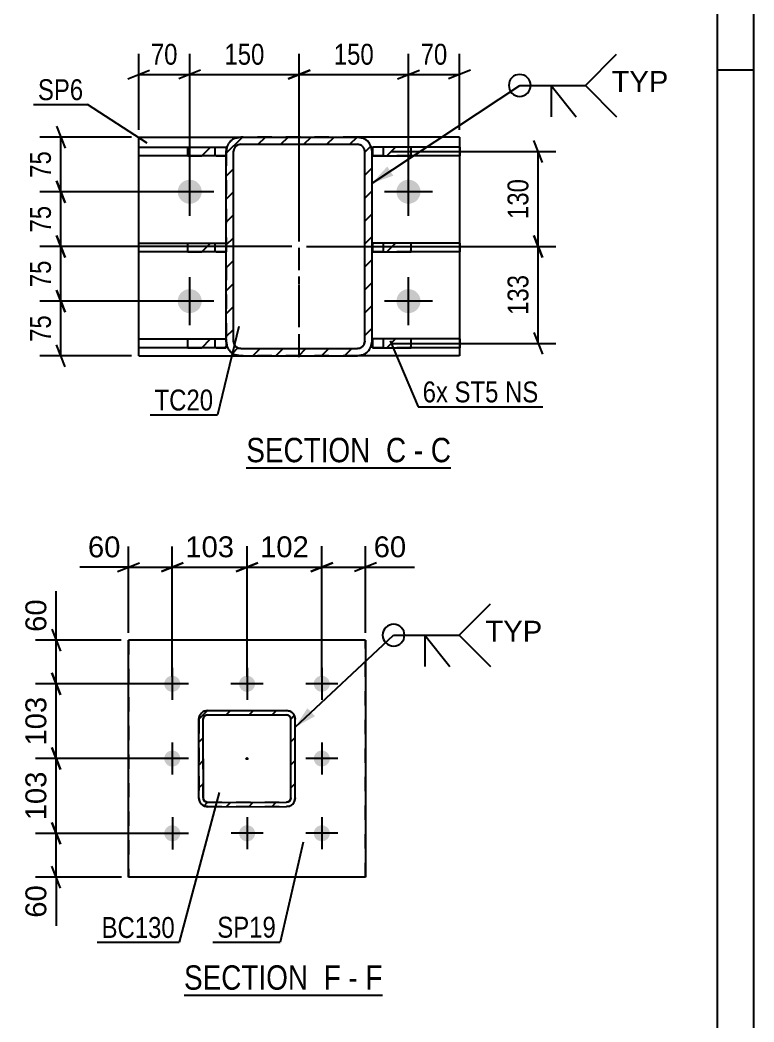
# Model space of a CAD drawing. Header units: millimetres. Extents: x -171 to 423, y -185 to 235.
# Drawn here: x 322.2 to 422.9, y -17.3 to 120.1 of the extents above; entities that cross this region are included whole.
import ezdxf

# ---------------------------------------------------------------- set-up
doc = ezdxf.new("R2010")
doc.units = ezdxf.units.MM
doc.linetypes.add('DXK_LINE_DOT2', pattern=[3.9198, 1.9599, -1.9599])
doc.linetypes.add('DXK_LINE_DOT3', pattern=[5.9187, 2.979, -0.9799, 0.9799, -0.9799])
doc.styles.add('Arial', font='ARIAL.TTF', dxfattribs={"height": 0.2})
doc.styles.add('Arial Narrow', font='ARIALN.TTF', dxfattribs={"height": 0.2})

# ---------------------------------------------------------------- blocks, each defined once
blk = doc.blocks.new('Unknown-284928297-18 - 1454')
at = {"color": 6, "linetype": 'Continuous'}
blk.add_line((344.7, -13.66), (371.92, -13.66), dxfattribs=at)
at = {"color": 0, "linetype": 'Continuous'}
for points in [[(362.81, -12.91), (362.81, -9.41), (344.7, -9.41), (344.7, -12.91)], [(366.2, -12.91), (366.2, -9.41), (363.86, -9.41), (363.86, -12.91)], [(368.53, -12.91), (368.53, -9.41), (367.25, -9.41), (367.25, -12.91)], [(371.92, -12.91), (371.92, -9.41), (369.58, -9.41), (369.58, -12.91)]]:
    blk.add_wipeout(points, dxfattribs=at)
at = {"color": 7, "linetype": 'Continuous', "style": 'Arial Narrow'}
for s, p in [('SECTION ', (344.7, -12.91)), ('F', (363.86, -12.91)), ('F', (369.58, -12.91)), ('-', (367.25, -12.91))]:
    blk.add_text(s, height=3.34, dxfattribs=at).set_placement(p)
blk = doc.blocks.new('Unknown-284928297-1134')
at = {"color": 5, "linetype": 'Continuous'}
for p, q in [((422.87, -184.82), (422.87, 235.18)), ((417.87, -179.82), (417.87, 230.18)), ((422.87, 113.18), (417.87, 113.18))]:
    blk.add_line(p, q, dxfattribs=at)
blk = doc.blocks.new('Unknown-284928297-15 - 1880')
at = {"color": 6, "linetype": 'Continuous'}
blk.add_line((353.24, 58.67), (381.31, 58.67), dxfattribs=at)
at = {"color": 0, "linetype": 'Continuous'}
for points in [[(371.35, 59.42), (371.35, 62.92), (353.24, 62.92), (353.24, 59.42)], [(375.17, 59.42), (375.17, 62.92), (372.4, 62.92), (372.4, 59.42)], [(377.5, 59.42), (377.5, 62.92), (376.22, 62.92), (376.22, 59.42)], [(381.31, 59.42), (381.31, 62.92), (378.55, 62.92), (378.55, 59.42)]]:
    blk.add_wipeout(points, dxfattribs=at)
at = {"color": 7, "linetype": 'Continuous', "style": 'Arial Narrow'}
for s, p in [('SECTION ', (353.24, 59.42)), ('C', (372.4, 59.42)), ('C', (378.55, 59.42)), ('-', (376.22, 59.42))]:
    blk.add_text(s, height=3.34, dxfattribs=at).set_placement(p)
blk = doc.blocks.new('Bolt-284928297-1534 - 1454')
at = {"linetype": 'Continuous'}
for points in [[(342.34, 29.84), (342.52, 29.98), (342.73, 30.07), (342.96, 30.13), (343.18, 30.13), (343.41, 30.09), (343.62, 30), (343.81, 29.87), (343.97, 29.7), (344.09, 29.5), (344.16, 29.28), (344.19, 29.06), (344.17, 28.83), (344.11, 28.61), (343.99, 28.41), (343.84, 28.23), (343.66, 28.09), (343.45, 28), (343.23, 27.94), (343, 27.94), (342.77, 27.98), (342.56, 28.07), (342.37, 28.2), (342.22, 28.37), (342.1, 28.57), (342.02, 28.78), (341.99, 29.01), (342.01, 29.24), (342.08, 29.46), (342.19, 29.66)], [(352.59, 29.84), (352.77, 29.98), (352.98, 30.08), (353.21, 30.13), (353.43, 30.13), (353.66, 30.09), (353.87, 30), (354.06, 29.87), (354.22, 29.7), (354.34, 29.5), (354.41, 29.29), (354.44, 29.06), (354.42, 28.83), (354.36, 28.61), (354.24, 28.41), (354.09, 28.23), (353.91, 28.09), (353.7, 28), (353.48, 27.94), (353.25, 27.94), (353.02, 27.98), (352.81, 28.07), (352.62, 28.2), (352.47, 28.37), (352.35, 28.57), (352.27, 28.79), (352.24, 29.01), (352.26, 29.24), (352.33, 29.46), (352.44, 29.66)], [(362.84, 29.84), (363.02, 29.98), (363.23, 30.08), (363.46, 30.13), (363.68, 30.13), (363.91, 30.09), (364.12, 30), (364.31, 29.87), (364.47, 29.7), (364.59, 29.51), (364.66, 29.29), (364.69, 29.06), (364.67, 28.83), (364.61, 28.61), (364.49, 28.41), (364.34, 28.24), (364.16, 28.1), (363.95, 28), (363.73, 27.95), (363.5, 27.94), (363.27, 27.99), (363.06, 28.07), (362.87, 28.21), (362.72, 28.37), (362.6, 28.57), (362.52, 28.79), (362.49, 29.02), (362.51, 29.24), (362.58, 29.47), (362.69, 29.67)], [(342.34, 19.59), (342.52, 19.73), (342.73, 19.82), (342.96, 19.88), (343.19, 19.88), (343.41, 19.84), (343.62, 19.75), (343.81, 19.62), (343.97, 19.45), (344.09, 19.25), (344.16, 19.03), (344.19, 18.81), (344.17, 18.58), (344.11, 18.36), (344, 18.16), (343.85, 17.98), (343.66, 17.84), (343.45, 17.75), (343.23, 17.69), (343, 17.69), (342.77, 17.73), (342.56, 17.82), (342.37, 17.95), (342.22, 18.12), (342.1, 18.32), (342.02, 18.53), (341.99, 18.76), (342.01, 18.99), (342.08, 19.21), (342.19, 19.41)], [(362.84, 19.59), (363.02, 19.73), (363.23, 19.83), (363.46, 19.88), (363.69, 19.88), (363.91, 19.84), (364.12, 19.75), (364.31, 19.62), (364.47, 19.45), (364.59, 19.26), (364.66, 19.04), (364.69, 18.81), (364.67, 18.58), (364.61, 18.36), (364.5, 18.16), (364.35, 17.99), (364.16, 17.85), (363.95, 17.75), (363.73, 17.7), (363.5, 17.69), (363.27, 17.74), (363.06, 17.82), (362.87, 17.96), (362.72, 18.12), (362.6, 18.32), (362.52, 18.54), (362.49, 18.77), (362.51, 18.99), (362.58, 19.22), (362.69, 19.42)], [(342.34, 9.34), (342.53, 9.48), (342.73, 9.57), (342.96, 9.63), (343.19, 9.63), (343.41, 9.59), (343.63, 9.5), (343.81, 9.37), (343.97, 9.2), (344.09, 9), (344.17, 8.78), (344.2, 8.56), (344.18, 8.33), (344.11, 8.11), (344, 7.91), (343.85, 7.73), (343.66, 7.59), (343.46, 7.5), (343.23, 7.44), (343, 7.44), (342.78, 7.48), (342.56, 7.57), (342.38, 7.7), (342.22, 7.87), (342.1, 8.07), (342.02, 8.28), (342, 8.51), (342.02, 8.74), (342.08, 8.96), (342.19, 9.16)], [(352.59, 9.34), (352.78, 9.48), (352.98, 9.58), (353.21, 9.63), (353.44, 9.63), (353.66, 9.59), (353.88, 9.5), (354.06, 9.37), (354.22, 9.2), (354.34, 9), (354.42, 8.79), (354.45, 8.56), (354.43, 8.33), (354.36, 8.11), (354.25, 7.91), (354.1, 7.73), (353.91, 7.59), (353.71, 7.5), (353.48, 7.44), (353.25, 7.44), (353.03, 7.48), (352.81, 7.57), (352.63, 7.7), (352.47, 7.87), (352.35, 8.07), (352.27, 8.29), (352.25, 8.51), (352.27, 8.74), (352.33, 8.96), (352.44, 9.16)], [(362.84, 9.34), (363.03, 9.48), (363.23, 9.58), (363.46, 9.63), (363.69, 9.63), (363.91, 9.59), (364.13, 9.5), (364.31, 9.37), (364.47, 9.2), (364.59, 9.01), (364.67, 8.79), (364.7, 8.56), (364.68, 8.33), (364.61, 8.11), (364.5, 7.91), (364.35, 7.74), (364.16, 7.6), (363.96, 7.5), (363.73, 7.45), (363.5, 7.44), (363.28, 7.49), (363.06, 7.57), (362.88, 7.71), (362.72, 7.87), (362.6, 8.07), (362.52, 8.29), (362.5, 8.52), (362.52, 8.74), (362.58, 8.97), (362.69, 9.17)]]:
    blk.add_hatch(color=1, dxfattribs=at).paths.add_polyline_path(points)
at = {"color": 1, "linetype": 'Continuous'}
for p, q in [((343.09, 31.23), (343.09, 26.83)), ((353.34, 31.24), (353.34, 26.84)), ((363.59, 31.24), (363.59, 26.84)), ((345.29, 29.03), (340.89, 29.03)), ((355.54, 29.04), (351.14, 29.04)), ((365.79, 29.04), (361.39, 29.04)), ((343.09, 20.98), (343.09, 16.58)), ((363.59, 20.99), (363.59, 16.59)), ((345.29, 18.78), (340.89, 18.78)), ((365.79, 18.79), (361.39, 18.79)), ((343.1, 10.73), (343.1, 6.33)), ((353.35, 10.74), (353.35, 6.34)), ((363.6, 10.74), (363.6, 6.34)), ((345.3, 8.53), (340.9, 8.53)), ((355.55, 8.54), (351.15, 8.54)), ((365.8, 8.54), (361.4, 8.54))]:
    blk.add_line(p, q, dxfattribs=at)
blk = doc.blocks.new('Part-284928297-1482 - 1454')
at = {"linetype": 'Continuous'}
h = blk.add_hatch(dxfattribs=at)
h.set_pattern_fill('', scale=0.7, style=0, pattern_type=0)
h.set_pattern_definition([(45, (347.9431, 25.3847), (-1.57154, 1.57154), [])])
h.paths.add_polyline_path([(358.74, 25.39), (347.94, 25.38), (347.48, 25.29), (347.09, 25.03), (346.83, 24.64), (346.74, 24.18), (346.75, 13.38), (346.84, 12.93), (347.1, 12.54), (347.49, 12.28), (347.95, 12.18), (358.75, 12.19), (359.2, 12.28), (359.59, 12.54), (359.85, 12.93), (359.95, 13.39), (359.94, 24.19), (359.85, 24.65), (359.59, 25.04), (359.2, 25.3)])
h.paths.add_polyline_path([(359.3, 24.42), (359.34, 24.19), (359.35, 13.39), (359.3, 13.16), (359.17, 12.96), (358.97, 12.83), (358.75, 12.79), (347.95, 12.78), (347.72, 12.83), (347.52, 12.96), (347.39, 13.15), (347.35, 13.38), (347.34, 24.18), (347.39, 24.41), (347.52, 24.61), (347.71, 24.74), (347.94, 24.78), (358.74, 24.79), (358.97, 24.74), (359.17, 24.61)])
blk.add_hatch(color=246, dxfattribs=at).paths.add_polyline_path([(353.34, 18.69, -1), (353.34, 18.89, -1)])
at = {"color": 7, "linetype": 'DXK_LINE_DOT2'}
for p, q in [((347.48, 25.29), (347.94, 25.38)), ((347.71, 24.74), (347.52, 24.61)), ((347.94, 24.79), (347.71, 24.74)), ((347.94, 25.39), (358.74, 25.39)), ((347.94, 25.38), (347.94, 25.39)), ((347.94, 24.79), (358.74, 24.79)), ((358.74, 25.39), (359.2, 25.3)), ((358.97, 24.74), (358.74, 24.79)), ((359.17, 24.61), (358.97, 24.74)), ((346.74, 24.19), (346.83, 24.64)), ((346.74, 24.19), (346.74, 13.39)), ((346.83, 24.64), (346.83, 24.64)), ((347.39, 24.41), (347.34, 24.19)), ((347.34, 13.39), (347.34, 24.19)), ((347.52, 24.61), (347.39, 24.41)), ((359.3, 24.42), (359.17, 24.61)), ((359.34, 24.19), (359.3, 24.42)), ((359.34, 13.39), (359.34, 24.19)), ((359.85, 24.65), (359.94, 24.19)), ((359.94, 13.39), (359.94, 24.19)), ((346.84, 12.93), (346.74, 13.39)), ((347.34, 13.39), (347.39, 13.16)), ((347.39, 13.16), (347.52, 12.96)), ((347.52, 12.96), (347.72, 12.83)), ((347.72, 12.83), (347.94, 12.79)), ((347.94, 12.79), (358.74, 12.79)), ((358.74, 12.79), (358.97, 12.83)), ((358.97, 12.83), (359.17, 12.96)), ((359.17, 12.96), (359.3, 13.16)), ((359.3, 13.16), (359.34, 13.39)), ((359.94, 13.39), (359.85, 12.93)), ((347.94, 12.19), (347.49, 12.28)), ((347.94, 12.19), (358.74, 12.19)), ((359.2, 12.28), (358.74, 12.19))]:
    blk.add_line(p, q, dxfattribs=at)
at = {"color": 2, "linetype": 'Continuous'}
for p, q in [((347.94, 25.38), (347.48, 25.29)), ((347.52, 24.61), (347.71, 24.74)), ((347.71, 24.74), (347.94, 24.78)), ((347.94, 25.38), (347.94, 25.39)), ((347.94, 25.38), (358.74, 25.39)), ((347.94, 24.78), (347.94, 24.79)), ((347.94, 24.78), (358.74, 24.79)), ((358.74, 25.39), (358.74, 25.39)), ((359.2, 25.3), (358.74, 25.39)), ((358.74, 24.79), (358.74, 24.79)), ((358.74, 24.79), (358.97, 24.74)), ((358.97, 24.74), (359.17, 24.61)), ((346.83, 24.64), (346.74, 24.18)), ((346.74, 24.18), (346.74, 24.19)), ((346.75, 13.38), (346.74, 24.18)), ((347.34, 24.18), (347.39, 24.41)), ((347.34, 24.18), (347.34, 24.19)), ((347.35, 13.38), (347.34, 24.18)), ((347.39, 24.41), (347.52, 24.61)), ((359.17, 24.61), (359.3, 24.42)), ((359.3, 24.42), (359.34, 24.19)), ((359.34, 24.19), (359.34, 24.19)), ((359.35, 13.39), (359.34, 24.19)), ((359.94, 24.19), (359.85, 24.65)), ((359.94, 24.19), (359.94, 24.19)), ((359.95, 13.39), (359.94, 24.19)), ((346.75, 13.38), (346.74, 13.39)), ((346.75, 13.38), (346.84, 12.93)), ((347.35, 13.38), (347.34, 13.39)), ((347.39, 13.15), (347.35, 13.38)), ((347.52, 12.96), (347.39, 13.15)), ((347.72, 12.83), (347.52, 12.96)), ((347.95, 12.78), (347.72, 12.83)), ((347.95, 12.78), (347.94, 12.79)), ((347.95, 12.78), (358.75, 12.79)), ((358.75, 12.79), (358.74, 12.79)), ((358.97, 12.83), (358.75, 12.79)), ((359.17, 12.96), (358.97, 12.83)), ((359.3, 13.16), (359.17, 12.96)), ((359.35, 13.39), (359.3, 13.16)), ((359.35, 13.39), (359.34, 13.39)), ((359.85, 12.93), (359.95, 13.39)), ((359.95, 13.39), (359.94, 13.39)), ((347.49, 12.28), (347.95, 12.18)), ((347.95, 12.18), (347.94, 12.19)), ((347.95, 12.18), (358.75, 12.19)), ((358.75, 12.19), (358.74, 12.19)), ((358.75, 12.19), (359.2, 12.28))]:
    blk.add_line(p, q, dxfattribs=at)
at = {"color": 7, "linetype": 'DXK_LINE_DOT3'}
blk.add_line((353.34, 18.79), (353.34, 18.79), dxfattribs=at)
at = {"color": 246, "linetype": 'DXK_LINE_DOT2'}
blk.add_line((353.34, 18.79), (353.34, 18.79), dxfattribs=at)
at = {"color": 246, "linetype": 'Continuous'}
blk.add_circle((353.34, 18.79), 0.1, dxfattribs=at)
at = {"color": 2, "linetype": 'Continuous'}
for centre, start, end in [((347.94, 24.18), 112.5099, 157.5099), ((358.74, 24.19), 22.5099, 67.5099), ((347.95, 13.38), 202.5099, 247.5099), ((358.75, 13.39), 292.5099, 337.5099)]:
    blk.add_arc(centre, 1.2, start, end, dxfattribs=at)
at = {"color": 7, "linetype": 'DXK_LINE_DOT2'}
for centre, start, end in [((358.74, 24.19), 22.5099, 67.5099), ((347.94, 13.39), 202.5099, 247.5099), ((358.74, 13.39), 292.5099, 337.5099)]:
    blk.add_arc(centre, 1.2, start, end, dxfattribs=at)
blk = doc.blocks.new('Part-284928297-1487 - 1454')
at = {"color": 2, "linetype": 'Continuous'}
for p, q in [((369.59, 35.04), (337.09, 35.03)), ((337.09, 35.03), (337.09, 35.03)), ((337.1, 2.53), (337.09, 35.03)), ((369.59, 35.04), (369.59, 35.04)), ((369.59, 35.04), (369.6, 2.54)), ((369.6, 2.54), (337.1, 2.53)), ((337.1, 2.53), (337.1, 2.53)), ((369.6, 2.54), (369.6, 2.54))]:
    blk.add_line(p, q, dxfattribs=at)
at = {"color": 7, "linetype": 'DXK_LINE_DOT2'}
for p, q in [((369.59, 35.04), (337.09, 35.03)), ((337.09, 35.03), (337.1, 2.53)), ((369.6, 2.54), (369.59, 35.04)), ((369.6, 2.54), (337.1, 2.53))]:
    blk.add_line(p, q, dxfattribs=at)
blk = doc.blocks.new('Part-284928297-1974 - 1880')
at = {"linetype": 'Continuous'}
h = blk.add_hatch(dxfattribs=at)
h.set_pattern_fill('', scale=0.7, style=0, pattern_type=0)
h.set_pattern_definition([(45, (370.5568, 102.623), (-1.5715, 1.5715), [])])
h.paths.add_polyline_path([(375.83, 102.62), (370.56, 102.62), (370.56, 101.42), (375.83, 101.42)])
at = {"color": 7, "linetype": 'DXK_LINE_DOT2'}
for p, q in [((370.56, 101.42), (370.56, 102.62)), ((375.83, 102.62), (370.56, 102.62)), ((372.06, 101.42), (372.06, 102.62)), ((375.83, 101.42), (370.56, 101.42))]:
    blk.add_line(p, q, dxfattribs=at)
at = {"color": 2, "linetype": 'Continuous'}
for p, q in [((375.83, 102.62), (370.56, 102.62)), ((370.56, 102.62), (370.56, 101.42)), ((382.56, 102.62), (375.83, 102.62)), ((375.83, 101.42), (375.83, 102.62)), ((382.56, 101.42), (382.56, 102.62)), ((370.56, 101.42), (375.83, 101.42)), ((382.56, 101.42), (375.83, 101.42))]:
    blk.add_line(p, q, dxfattribs=at)
blk = doc.blocks.new('Part-284928297-1979 - 1880')
at = {"linetype": 'Continuous'}
h = blk.add_hatch(dxfattribs=at)
h.set_pattern_fill('', scale=0.7, style=0, pattern_type=0)
h.set_pattern_definition([(45, (370.5568, 89.473), (-1.5715, 1.5715), [])])
h.paths.add_polyline_path([(375.83, 89.47), (370.56, 89.47), (370.56, 88.27), (375.83, 88.27)])
at = {"color": 7, "linetype": 'DXK_LINE_DOT2'}
for p, q in [((370.56, 88.27), (370.56, 89.47)), ((375.83, 89.47), (370.56, 89.47)), ((372.06, 88.27), (372.06, 89.47)), ((375.83, 88.27), (370.56, 88.27))]:
    blk.add_line(p, q, dxfattribs=at)
at = {"color": 2, "linetype": 'Continuous'}
for p, q in [((375.83, 89.47), (370.56, 89.47)), ((370.56, 89.47), (370.56, 88.27)), ((382.56, 89.47), (375.83, 89.47)), ((375.83, 88.27), (375.83, 89.47)), ((382.56, 88.27), (382.56, 89.47)), ((370.56, 88.27), (375.83, 88.27)), ((382.56, 88.27), (375.83, 88.27))]:
    blk.add_line(p, q, dxfattribs=at)
blk = doc.blocks.new('Part-284928297-1923 - 1880')
at = {"linetype": 'Continuous'}
h = blk.add_hatch(dxfattribs=at)
h.set_pattern_fill('', scale=0.7, style=0, pattern_type=0)
h.set_pattern_definition([(45, (370.3276, 102.7727), (-1.57154, 1.57154), [])])
h.paths.add_polyline_path([(370.48, 102.01), (370.33, 102.77), (369.89, 103.42), (369.25, 103.86), (368.48, 104.01), (352.48, 104.01), (351.71, 103.86), (351.07, 103.42), (350.63, 102.77), (350.48, 102.01), (350.48, 76.01), (350.63, 75.24), (351.07, 74.59), (351.71, 74.16), (352.48, 74.01), (368.48, 74.01), (369.25, 74.16), (369.89, 74.59), (370.33, 75.24), (370.48, 76.01)])
h.paths.add_polyline_path([(369.4, 75.62), (369.19, 75.3), (368.86, 75.08), (368.48, 75.01), (352.48, 75.01), (352.1, 75.08), (351.77, 75.3), (351.56, 75.62), (351.48, 76.01), (351.48, 102.01), (351.56, 102.39), (351.77, 102.71), (352.1, 102.93), (352.48, 103.01), (368.48, 103.01), (368.86, 102.93), (369.19, 102.71), (369.4, 102.39), (369.48, 102.01), (369.48, 76.01)])
at = {"color": 7, "linetype": 'DXK_LINE_DOT2'}
for p, q in [((351.71, 103.86), (352.48, 104.01)), ((352.48, 104.01), (368.48, 104.01)), ((368.48, 104.01), (369.25, 103.86)), ((350.48, 102.01), (350.63, 102.77)), ((350.48, 102.01), (350.48, 76.01)), ((351.56, 102.39), (351.48, 102.01)), ((351.48, 76.01), (351.48, 102.01)), ((352.48, 103.01), (352.1, 102.93)), ((352.48, 103.01), (368.48, 103.01)), ((368.86, 102.93), (368.48, 103.01)), ((369.48, 102.01), (369.4, 102.39)), ((369.48, 76.01), (369.48, 102.01)), ((370.33, 102.77), (370.48, 102.01)), ((370.48, 76.01), (370.48, 102.01)), ((350.63, 75.24), (350.48, 76.01)), ((351.48, 76.01), (351.56, 75.62)), ((369.4, 75.62), (369.48, 76.01)), ((370.48, 76.01), (370.33, 75.24)), ((352.1, 75.08), (352.48, 75.01)), ((352.48, 75.01), (368.48, 75.01)), ((368.48, 75.01), (368.86, 75.08)), ((352.48, 74.01), (351.71, 74.16)), ((352.48, 74.01), (368.48, 74.01)), ((369.25, 74.16), (368.48, 74.01))]:
    blk.add_line(p, q, dxfattribs=at)
at = {"color": 2, "linetype": 'Continuous'}
for p, q in [((352.48, 104.01), (351.71, 103.86)), ((352.48, 104.01), (368.48, 104.01)), ((369.25, 103.86), (368.48, 104.01)), ((350.63, 102.77), (350.48, 102.01)), ((350.48, 76.01), (350.48, 102.01)), ((351.48, 102.01), (351.56, 102.39)), ((351.48, 76.01), (351.48, 102.01)), ((352.1, 102.93), (352.48, 103.01)), ((352.48, 103.01), (368.48, 103.01)), ((368.48, 103.01), (368.86, 102.93)), ((369.4, 102.39), (369.48, 102.01)), ((369.48, 76.01), (369.48, 102.01)), ((370.48, 102.01), (370.33, 102.77)), ((370.48, 76.01), (370.48, 102.01)), ((350.48, 76.01), (350.63, 75.24)), ((351.56, 75.62), (351.48, 76.01)), ((369.48, 76.01), (369.4, 75.62)), ((370.33, 75.24), (370.48, 76.01)), ((352.48, 75.01), (352.1, 75.08)), ((352.48, 75.01), (368.48, 75.01)), ((368.86, 75.08), (368.48, 75.01)), ((351.71, 74.16), (352.48, 74.01)), ((352.48, 74.01), (368.48, 74.01)), ((368.48, 74.01), (369.25, 74.16))]:
    blk.add_line(p, q, dxfattribs=at)
at = {"color": 7, "linetype": 'DXK_LINE_DOT3'}
blk.add_line((360.48, 89.01), (360.48, 89.01), dxfattribs=at)
at = {"color": 7, "linetype": 'DXK_LINE_DOT2'}
for centre, radius, start, end in [((352.48, 102.01), 2, 112.5, 157.5), ((368.48, 102.01), 2, 22.5, 67.5), ((352.48, 102.01), 1, 112.5, 157.5), ((368.48, 102.01), 1, 22.5, 67.5), ((352.48, 76.01), 1, 202.5, 247.5), ((368.48, 76.01), 1, 292.5, 337.5), ((352.48, 76.01), 2, 202.5, 247.5), ((368.48, 76.01), 2, 292.5, 337.5)]:
    blk.add_arc(centre, radius, start, end, dxfattribs=at)
at = {"color": 2, "linetype": 'Continuous'}
for centre, radius, start, end in [((352.48, 102.01), 2, 112.5, 157.5), ((368.48, 102.01), 2, 22.5, 67.5), ((352.48, 102.01), 1, 112.5, 157.5), ((368.48, 102.01), 1, 22.5, 67.5), ((352.48, 76.01), 1, 202.5, 247.5), ((368.48, 76.01), 1, 292.5, 337.5), ((352.48, 76.01), 2, 202.5, 247.5), ((368.48, 76.01), 2, 292.5, 337.5)]:
    blk.add_arc(centre, radius, start, end, dxfattribs=at)
blk = doc.blocks.new('Bolt-284928297-1883 - 1880')
at = {"linetype": 'Continuous'}
for points in [[(343.83, 96.51, -1), (347.13, 96.51, -1)], [(373.83, 96.51, -1), (377.13, 96.51, -1)], [(343.83, 81.51, -1), (347.13, 81.51, -1)], [(373.83, 81.51, -1), (377.13, 81.51, -1)]]:
    blk.add_hatch(color=1, dxfattribs=at).paths.add_polyline_path(points)
at = {"color": 1, "linetype": 'Continuous'}
for p, q in [((345.48, 93.21), (345.48, 99.81)), ((375.48, 93.21), (375.48, 99.81)), ((348.78, 96.51), (342.18, 96.51)), ((378.78, 96.51), (372.18, 96.51)), ((345.48, 78.21), (345.48, 84.81)), ((375.48, 78.21), (375.48, 84.81)), ((348.78, 81.51), (342.18, 81.51)), ((378.78, 81.51), (372.18, 81.51))]:
    blk.add_line(p, q, dxfattribs=at)
blk = doc.blocks.new('Part-284928297-2047 - 1880')
at = {"linetype": 'Continuous'}
for points in [[(360.48, 103.91, -1), (360.48, 104.11, -1)], [(360.48, 73.91, -1), (360.48, 74.11, -1)]]:
    blk.add_hatch(color=246, dxfattribs=at).paths.add_polyline_path(points)
at = {"color": 2, "linetype": 'Continuous'}
for p, q in [((338.48, 74.01), (338.48, 104.01)), ((338.48, 104.01), (352.48, 104.01)), ((382.48, 104.01), (368.48, 104.01)), ((382.48, 104.01), (382.48, 102.62)), ((382.48, 101.42), (382.48, 89.47)), ((382.48, 88.27), (382.48, 76.32)), ((382.48, 75.12), (382.48, 74.01)), ((338.48, 74.01), (352.48, 74.01)), ((382.48, 74.01), (368.48, 74.01))]:
    blk.add_line(p, q, dxfattribs=at)
at = {"color": 7, "linetype": 'DXK_LINE_DOT2'}
for p, q in [((368.48, 104.01), (352.48, 104.01)), ((382.48, 102.62), (382.48, 101.42)), ((382.48, 89.47), (382.48, 88.27)), ((382.48, 76.32), (382.48, 75.12)), ((368.48, 74.01), (352.48, 74.01))]:
    blk.add_line(p, q, dxfattribs=at)
at = {"color": 7, "linetype": 'DXK_LINE_DOT3'}
blk.add_line((360.48, 74.01), (360.48, 104.01), dxfattribs=at)
at = {"color": 246, "linetype": 'DXK_LINE_DOT2'}
blk.add_line((360.48, 74.01), (360.48, 104.01), dxfattribs=at)
at = {"color": 246, "linetype": 'Continuous'}
for centre in [(360.48, 104.01), (360.48, 74.01)]:
    blk.add_circle(centre, 0.1, dxfattribs=at)
blk = doc.blocks.new('Part-284928297-1969 - 1880')
at = {"linetype": 'Continuous'}
h = blk.add_hatch(dxfattribs=at)
h.set_pattern_fill('', scale=0.7, style=0, pattern_type=0)
h.set_pattern_definition([(45, (370.5568, 76.323), (-1.5715, 1.5715), [])])
h.paths.add_polyline_path([(375.83, 76.32), (370.56, 76.32), (370.56, 75.12), (375.83, 75.12)])
at = {"color": 7, "linetype": 'DXK_LINE_DOT2'}
for p, q in [((370.56, 75.12), (370.56, 76.32)), ((375.83, 76.32), (370.56, 76.32)), ((372.06, 75.12), (372.06, 76.32)), ((375.83, 75.12), (370.56, 75.12))]:
    blk.add_line(p, q, dxfattribs=at)
at = {"color": 2, "linetype": 'Continuous'}
for p, q in [((375.83, 76.32), (370.56, 76.32)), ((370.56, 76.32), (370.56, 75.12)), ((382.56, 76.32), (375.83, 76.32)), ((375.83, 75.12), (375.83, 76.32)), ((382.56, 75.12), (382.56, 76.32)), ((370.56, 75.12), (375.83, 75.12)), ((382.56, 75.12), (375.83, 75.12))]:
    blk.add_line(p, q, dxfattribs=at)
blk = doc.blocks.new('Part-284928297-1984 - 1880')
at = {"linetype": 'Continuous'}
h = blk.add_hatch(dxfattribs=at)
h.set_pattern_fill('', scale=0.7, style=0, pattern_type=0)
h.set_pattern_definition([(45, (345.2045, 76.323), (-1.5715, 1.5715), [])])
h.paths.add_polyline_path([(350.48, 76.32), (345.2, 76.32), (345.2, 75.12), (350.48, 75.12)])
at = {"color": 2, "linetype": 'Continuous'}
for p, q in [((338.48, 76.32), (345.2, 76.32)), ((338.48, 75.12), (338.48, 76.32)), ((345.2, 76.32), (350.48, 76.32)), ((345.2, 75.12), (345.2, 76.32)), ((350.48, 76.32), (350.48, 75.12)), ((345.2, 75.12), (338.48, 75.12)), ((350.48, 75.12), (345.2, 75.12))]:
    blk.add_line(p, q, dxfattribs=at)
at = {"color": 7, "linetype": 'DXK_LINE_DOT2'}
for p, q in [((345.2, 76.32), (350.48, 76.32)), ((348.98, 75.12), (348.98, 76.32)), ((350.48, 76.32), (350.48, 75.12)), ((345.2, 75.12), (350.48, 75.12))]:
    blk.add_line(p, q, dxfattribs=at)
blk = doc.blocks.new('Part-284928297-1989 - 1880')
at = {"linetype": 'Continuous'}
h = blk.add_hatch(dxfattribs=at)
h.set_pattern_fill('', scale=0.7, style=0, pattern_type=0)
h.set_pattern_definition([(45, (345.2045, 102.623), (-1.5715, 1.5715), [])])
h.paths.add_polyline_path([(350.48, 102.62), (345.2, 102.62), (345.2, 101.42), (350.48, 101.42)])
at = {"color": 2, "linetype": 'Continuous'}
for p, q in [((338.48, 102.62), (345.2, 102.62)), ((338.48, 101.42), (338.48, 102.62)), ((345.2, 102.62), (350.48, 102.62)), ((345.2, 101.42), (345.2, 102.62)), ((350.48, 102.62), (350.48, 101.42)), ((345.2, 101.42), (338.48, 101.42)), ((350.48, 101.42), (345.2, 101.42))]:
    blk.add_line(p, q, dxfattribs=at)
at = {"color": 7, "linetype": 'DXK_LINE_DOT2'}
for p, q in [((345.2, 102.62), (350.48, 102.62)), ((348.98, 101.42), (348.98, 102.62)), ((350.48, 102.62), (350.48, 101.42)), ((345.2, 101.42), (350.48, 101.42))]:
    blk.add_line(p, q, dxfattribs=at)
blk = doc.blocks.new('Part-284928297-1994 - 1880')
at = {"linetype": 'Continuous'}
h = blk.add_hatch(dxfattribs=at)
h.set_pattern_fill('', scale=0.7, style=0, pattern_type=0)
h.set_pattern_definition([(45, (345.2045, 89.473), (-1.5715, 1.5715), [])])
h.paths.add_polyline_path([(350.48, 89.47), (345.2, 89.47), (345.2, 88.27), (350.48, 88.27)])
at = {"color": 2, "linetype": 'Continuous'}
for p, q in [((338.48, 89.47), (345.2, 89.47)), ((338.48, 88.27), (338.48, 89.47)), ((345.2, 89.47), (350.48, 89.47)), ((345.2, 88.27), (345.2, 89.47)), ((350.48, 89.47), (350.48, 88.27)), ((345.2, 88.27), (338.48, 88.27)), ((350.48, 88.27), (345.2, 88.27))]:
    blk.add_line(p, q, dxfattribs=at)
at = {"color": 7, "linetype": 'DXK_LINE_DOT2'}
for p, q in [((345.2, 89.47), (350.48, 89.47)), ((348.98, 88.27), (348.98, 89.47)), ((350.48, 89.47), (350.48, 88.27)), ((345.2, 88.27), (350.48, 88.27))]:
    blk.add_line(p, q, dxfattribs=at)
blk = doc.blocks.new('StraightDimension-284928297-8011 - 1454')
at = {"color": 7, "linetype": 'Continuous'}
for p, q in [((326.56, 30.53), (327.76, 27.53)), ((342.09, 29.03), (324.31, 29.03)), ((327.16, 18.78), (327.16, 29.03)), ((327.76, 17.28), (326.56, 20.28)), ((342.09, 18.78), (324.31, 18.78))]:
    blk.add_line(p, q, dxfattribs=at)
at = {"color": 0}
blk.add_wipeout([(326.41, 27.84), (322.21, 27.84), (322.21, 19.97), (326.41, 19.97)], dxfattribs=at)
at = {"color": 3, "style": 'Arial'}
blk.add_text('103', height=2.865, rotation=90.0117, dxfattribs=at).set_placement((325.81, 20.57))
blk = doc.blocks.new('StraightDimension-284928297-8010 - 1454')
at = {"color": 7, "linetype": 'Continuous'}
for p, q in [((327.16, 35.03), (327.16, 41.73)), ((327.16, 35.03), (327.16, 41.73)), ((326.56, 36.53), (327.76, 33.53)), ((336.09, 35.03), (324.31, 35.03)), ((327.16, 29.03), (327.16, 35.03)), ((327.76, 27.53), (326.56, 30.53)), ((342.09, 29.03), (324.31, 29.03))]:
    blk.add_line(p, q, dxfattribs=at)
at = {"color": 0}
blk.add_wipeout([(326.41, 41.2), (322.21, 41.2), (322.21, 35.56), (326.41, 35.56)], dxfattribs=at)
at = {"color": 3, "style": 'Arial'}
blk.add_text('60', height=2.865, rotation=90.0117, dxfattribs=at).set_placement((325.81, 36.16))
blk = doc.blocks.new('StraightDimension-284928297-8012 - 1454')
at = {"color": 7, "linetype": 'Continuous'}
for p, q in [((326.56, 20.28), (327.76, 17.28)), ((342.09, 18.78), (324.31, 18.78)), ((327.16, 8.53), (327.16, 18.78)), ((327.76, 7.03), (326.56, 10.03)), ((342.1, 8.53), (324.31, 8.53))]:
    blk.add_line(p, q, dxfattribs=at)
at = {"color": 0}
blk.add_wipeout([(326.41, 17.59), (322.21, 17.59), (322.21, 9.72), (326.41, 9.72)], dxfattribs=at)
at = {"color": 3, "style": 'Arial'}
blk.add_text('103', height=2.865, rotation=90.0117, dxfattribs=at).set_placement((325.81, 10.32))
blk = doc.blocks.new('StraightDimension-284928297-8013 - 1454')
at = {"color": 7, "linetype": 'Continuous'}
for p, q in [((326.56, 10.03), (327.76, 7.03)), ((342.1, 8.53), (324.31, 8.53)), ((327.16, 2.53), (327.16, 8.53)), ((327.76, 1.03), (326.56, 4.03)), ((336.1, 2.53), (324.31, 2.53)), ((327.16, 2.53), (327.16, -4.17)), ((327.16, 2.53), (327.16, -4.17))]:
    blk.add_line(p, q, dxfattribs=at)
at = {"color": 0}
blk.add_wipeout([(326.41, 2.01), (322.21, 2.01), (322.21, -3.64), (326.41, -3.64)], dxfattribs=at)
at = {"color": 3, "style": 'Arial'}
blk.add_text('60', height=2.865, rotation=90.0117, dxfattribs=at).set_placement((325.81, -3.04))
blk = doc.blocks.new('StraightDimension-284928297-8089 - 1454')
at = {"color": 7, "linetype": 'Continuous'}
for p, q in [((363.59, 30.04), (363.59, 47.89)), ((369.59, 36.04), (369.59, 47.89)), ((362.09, 44.44), (365.09, 45.64)), ((371.09, 45.64), (368.09, 44.44)), ((363.59, 45.04), (369.59, 45.04)), ((369.59, 45.04), (376.29, 45.04)), ((369.59, 45.04), (376.29, 45.04))]:
    blk.add_line(p, q, dxfattribs=at)
at = {"color": 0}
blk.add_wipeout([(375.76, 45.79), (375.76, 49.99), (370.11, 49.99), (370.11, 45.79)], dxfattribs=at)
at = {"color": 3, "style": 'Arial'}
blk.add_text('60', height=2.865, rotation=0.0115, dxfattribs=at).set_placement((370.71, 46.39))
blk = doc.blocks.new('StraightDimension-284928297-8090 - 1454')
at = {"color": 7, "linetype": 'Continuous'}
for p, q in [((353.34, 30.04), (353.34, 47.89)), ((363.59, 30.04), (363.59, 47.89)), ((351.84, 44.44), (354.84, 45.64)), ((365.09, 45.64), (362.09, 44.44)), ((353.34, 45.04), (363.59, 45.04))]:
    blk.add_line(p, q, dxfattribs=at)
at = {"color": 0}
blk.add_wipeout([(362.4, 45.79), (362.4, 49.99), (354.53, 49.99), (354.53, 45.79)], dxfattribs=at)
at = {"color": 3, "style": 'Arial'}
blk.add_text('102', height=2.865, rotation=0.0115, dxfattribs=at).set_placement((355.13, 46.39))
blk = doc.blocks.new('StraightDimension-284928297-8091 - 1454')
at = {"color": 7, "linetype": 'Continuous'}
for p, q in [((343.09, 30.03), (343.09, 47.88)), ((353.34, 30.04), (353.34, 47.89)), ((341.59, 44.43), (344.59, 45.64)), ((354.84, 45.64), (351.84, 44.44)), ((343.09, 45.03), (353.34, 45.04))]:
    blk.add_line(p, q, dxfattribs=at)
at = {"color": 0}
blk.add_wipeout([(352.15, 45.79), (352.15, 49.99), (344.28, 49.99), (344.28, 45.79)], dxfattribs=at)
at = {"color": 3, "style": 'Arial'}
blk.add_text('103', height=2.865, rotation=0.0115, dxfattribs=at).set_placement((344.88, 46.39))
blk = doc.blocks.new('StraightDimension-284928297-8092 - 1454')
at = {"color": 7, "linetype": 'Continuous'}
for p, q in [((337.09, 36.03), (337.09, 47.88)), ((343.09, 30.03), (343.09, 47.88)), ((335.59, 44.43), (338.59, 45.63)), ((344.59, 45.64), (341.59, 44.43)), ((337.09, 45.03), (330.39, 45.03)), ((337.09, 45.03), (330.39, 45.03)), ((337.09, 45.03), (343.09, 45.03))]:
    blk.add_line(p, q, dxfattribs=at)
at = {"color": 0}
blk.add_wipeout([(336.56, 45.78), (336.56, 49.98), (330.92, 49.98), (330.92, 45.78)], dxfattribs=at)
at = {"color": 3, "style": 'Arial'}
blk.add_text('60', height=2.865, rotation=0.0115, dxfattribs=at).set_placement((331.52, 46.38))
blk = doc.blocks.new('StraightDimension-284928297-2058 - 1880')
at = {"color": 7, "linetype": 'Continuous'}
for p, q in [((327.19, 83), (328.39, 80)), ((344.48, 81.5), (324.94, 81.5)), ((327.79, 74), (327.79, 81.5)), ((328.39, 72.5), (327.19, 75.5)), ((337.48, 74), (324.94, 74))]:
    blk.add_line(p, q, dxfattribs=at)
at = {"color": 0}
blk.add_wipeout([(327.04, 80.18), (322.84, 80.18), (322.84, 75.32), (327.04, 75.32)], dxfattribs=at)
at = {"color": 3, "style": 'Arial Narrow'}
blk.add_text('75', height=2.863, rotation=90.0002, dxfattribs=at).set_placement((326.44, 75.92))
blk = doc.blocks.new('StraightDimension-284928297-2062 - 1880')
at = {"color": 7, "linetype": 'Continuous'}
for p, q in [((327.19, 90.5), (328.39, 87.5)), ((359.48, 89), (324.94, 89)), ((327.79, 81.5), (327.79, 89)), ((328.39, 80), (327.19, 83)), ((344.48, 81.5), (324.94, 81.5))]:
    blk.add_line(p, q, dxfattribs=at)
at = {"color": 0}
blk.add_wipeout([(327.04, 87.68), (322.84, 87.68), (322.84, 82.82), (327.04, 82.82)], dxfattribs=at)
at = {"color": 3, "style": 'Arial Narrow'}
blk.add_text('75', height=2.863, rotation=90.0002, dxfattribs=at).set_placement((326.44, 83.42))
blk = doc.blocks.new('StraightDimension-284928297-2070 - 1880')
at = {"color": 7, "linetype": 'Continuous'}
for p, q in [((327.19, 98), (328.39, 95)), ((344.48, 96.5), (324.94, 96.5)), ((327.79, 89), (327.79, 96.5)), ((328.39, 87.5), (327.19, 90.5)), ((359.48, 89), (324.94, 89))]:
    blk.add_line(p, q, dxfattribs=at)
at = {"color": 0}
blk.add_wipeout([(327.04, 95.18), (322.84, 95.18), (322.84, 90.32), (327.04, 90.32)], dxfattribs=at)
at = {"color": 3, "style": 'Arial Narrow'}
blk.add_text('75', height=2.863, rotation=90.0002, dxfattribs=at).set_placement((326.44, 90.92))
blk = doc.blocks.new('StraightDimension-284928297-2078 - 1880')
at = {"color": 7, "linetype": 'Continuous'}
for p, q in [((327.19, 105.5), (328.39, 102.5)), ((337.48, 104), (324.94, 104)), ((327.79, 96.5), (327.79, 104)), ((328.39, 95), (327.19, 98)), ((344.48, 96.5), (324.94, 96.5))]:
    blk.add_line(p, q, dxfattribs=at)
at = {"color": 0}
blk.add_wipeout([(327.04, 102.68), (322.84, 102.68), (322.84, 97.82), (327.04, 97.82)], dxfattribs=at)
at = {"color": 3, "style": 'Arial Narrow'}
blk.add_text('75', height=2.863, rotation=90.0002, dxfattribs=at).set_placement((326.44, 98.42))
blk = doc.blocks.new('StraightDimension-284928297-2083 - 1880')
at = {"color": 7, "linetype": 'Continuous'}
for p, q in [((393.88, 87.5), (392.68, 90.5)), ((361.48, 89), (395.68, 89)), ((393.28, 75.72), (393.28, 89)), ((392.68, 77.22), (393.88, 74.22)), ((373.06, 75.72), (395.68, 75.72))]:
    blk.add_line(p, q, dxfattribs=at)
at = {"color": 0}
blk.add_wipeout([(392.53, 85.7), (388.33, 85.7), (388.33, 79.02), (392.53, 79.02)], dxfattribs=at)
at = {"color": 3, "style": 'Arial Narrow'}
blk.add_text('133', height=2.863, rotation=90.0002, dxfattribs=at).set_placement((391.93, 79.62))
blk = doc.blocks.new('StraightDimension-284928297-2090 - 1880')
at = {"color": 7, "linetype": 'Continuous'}
for p, q in [((393.88, 100.52), (392.68, 103.52)), ((373.06, 102.02), (395.68, 102.02)), ((393.28, 89), (393.28, 102.02)), ((392.68, 90.5), (393.88, 87.5)), ((361.48, 89), (395.68, 89))]:
    blk.add_line(p, q, dxfattribs=at)
at = {"color": 0}
blk.add_wipeout([(392.53, 98.85), (388.33, 98.85), (388.33, 92.17), (392.53, 92.17)], dxfattribs=at)
at = {"color": 3, "style": 'Arial Narrow'}
blk.add_text('130', height=2.863, rotation=90.0002, dxfattribs=at).set_placement((391.93, 92.77))
blk = doc.blocks.new('StraightDimension-284928297-2097 - 1880')
at = {"color": 7, "linetype": 'Continuous'}
for p, q in [((375.48, 97.5), (375.48, 115.43)), ((382.48, 105), (382.48, 115.43)), ((373.98, 111.98), (376.98, 113.18)), ((383.98, 113.18), (380.98, 111.98)), ((375.48, 112.58), (382.48, 112.58))]:
    blk.add_line(p, q, dxfattribs=at)
at = {"color": 0}
blk.add_wipeout([(381.41, 113.33), (381.41, 117.53), (376.55, 117.53), (376.55, 113.33)], dxfattribs=at)
at = {"color": 3, "style": 'Arial Narrow'}
blk.add_text('70', height=2.863, dxfattribs=at).set_placement((377.15, 113.93))
blk = doc.blocks.new('StraightDimension-284928297-2101 - 1880')
at = {"color": 7, "linetype": 'Continuous'}
for p, q in [((360.48, 90), (360.48, 115.43)), ((375.48, 97.5), (375.48, 115.43)), ((361.98, 113.18), (358.98, 111.98)), ((373.98, 111.98), (376.98, 113.18)), ((360.48, 112.58), (375.48, 112.58))]:
    blk.add_line(p, q, dxfattribs=at)
at = {"color": 0}
blk.add_wipeout([(371.32, 113.33), (371.32, 117.53), (364.64, 117.53), (364.64, 113.33)], dxfattribs=at)
at = {"color": 3, "style": 'Arial Narrow'}
blk.add_text('150', height=2.863, dxfattribs=at).set_placement((365.24, 113.93))
blk = doc.blocks.new('StraightDimension-284928297-2109 - 1880')
at = {"color": 7, "linetype": 'Continuous'}
for p, q in [((345.48, 97.5), (345.48, 115.43)), ((360.48, 90), (360.48, 115.43)), ((346.98, 113.18), (343.98, 111.98)), ((358.98, 111.98), (361.98, 113.18)), ((345.48, 112.58), (360.48, 112.58))]:
    blk.add_line(p, q, dxfattribs=at)
at = {"color": 0}
blk.add_wipeout([(356.32, 113.33), (356.32, 117.53), (349.64, 117.53), (349.64, 113.33)], dxfattribs=at)
at = {"color": 3, "style": 'Arial Narrow'}
blk.add_text('150', height=2.863, dxfattribs=at).set_placement((350.24, 113.93))
blk = doc.blocks.new('StraightDimension-284928297-2117 - 1880')
at = {"color": 7, "linetype": 'Continuous'}
for p, q in [((338.48, 105), (338.48, 115.43)), ((345.48, 97.5), (345.48, 115.43)), ((336.98, 111.98), (339.98, 113.18)), ((346.98, 113.18), (343.98, 111.98)), ((338.48, 112.58), (345.48, 112.58))]:
    blk.add_line(p, q, dxfattribs=at)
at = {"color": 0}
blk.add_wipeout([(344.41, 113.33), (344.41, 117.53), (339.55, 117.53), (339.55, 113.33)], dxfattribs=at)
at = {"color": 3, "style": 'Arial Narrow'}
blk.add_text('70', height=2.863, dxfattribs=at).set_placement((340.15, 113.93))
blk = doc.blocks.new('Mark-284928297-1478 - 1454')
at = {"color": 0}
blk.add_wipeout([(343.44, -5.81), (343.44, -2.81), (333.39, -2.81), (333.39, -5.81)], dxfattribs=at)
blk.add_wipeout([(343.44, -5.81), (343.44, -2.81), (333.39, -2.81), (333.39, -5.81)], dxfattribs=at)
at = {"color": 30, "linetype": 'Continuous'}
for p in [(349.53, 14.15), (332.79, -6.41)]:
    blk.add_line(p, (344.04, -6.41), dxfattribs=at)
at = {"color": 3, "style": 'Arial Narrow'}
blk.add_text('BC130', height=2.863, dxfattribs=at).set_placement((333.39, -5.81))
blk = doc.blocks.new('Mark-284928297-1483 - 1454')
at = {"color": 0}
blk.add_wipeout([(357.3, -5.77), (357.3, -2.77), (349.26, -2.77), (349.26, -5.77)], dxfattribs=at)
blk.add_wipeout([(357.3, -5.77), (357.3, -2.77), (349.26, -2.77), (349.26, -5.77)], dxfattribs=at)
at = {"color": 30, "linetype": 'Continuous'}
for p in [(361.05, 7.34), (348.66, -6.37)]:
    blk.add_line(p, (357.9, -6.37), dxfattribs=at)
at = {"color": 3, "style": 'Arial Narrow'}
blk.add_text('SP19', height=2.863, dxfattribs=at).set_placement((349.26, -5.77))
blk = doc.blocks.new('WeldMark-284928297-1617 - 1454')
at = {"linetype": 'Continuous'}
blk.add_hatch(color=30, dxfattribs=at).paths.add_polyline_path([(362.65, 24.59), (359.94, 23.09), (361.62, 25.69)])
at = {"color": 30, "linetype": 'Continuous'}
for p, q in [((359.94, 23.09), (373.44, 35.71)), ((373.44, 35.71), (382.44, 35.71))]:
    blk.add_line(p, q, dxfattribs=at)
at = {"color": 3, "linetype": 'Continuous'}
for q in [(381.15, 31.43), (377.73, 31.43)]:
    blk.add_line((377.73, 35.71), q, dxfattribs=at)
for start, end in [(90, 270), (270, 90)]:
    blk.add_arc((373.44, 35.71), 1.5, start, end, dxfattribs=at)
at = {"color": 0, "linetype": 'Continuous'}
blk.add_wipeout([(393.82, 34.81), (393.82, 37.81), (386.04, 37.81), (386.04, 34.81)], dxfattribs=at)
blk.add_wipeout([(393.82, 34.81), (393.82, 37.81), (386.04, 37.81), (386.04, 34.81)], dxfattribs=at)
at = {"color": 3, "linetype": 'Continuous'}
for q in [(386.73, 40), (386.73, 31.43)]:
    blk.add_line((382.44, 35.71), q, dxfattribs=at)
at = {"color": 3, "linetype": 'Continuous', "style": 'Arial'}
blk.add_text('TYP', height=2.865, dxfattribs=at).set_placement((386.04, 34.81))
blk = doc.blocks.new('Mark-284928297-2043 - 1880')
at = {"color": 0}
blk.add_wipeout([(330.87, 109.07), (330.87, 112.07), (324.66, 112.07), (324.66, 109.07)], dxfattribs=at)
blk.add_wipeout([(330.87, 109.07), (330.87, 112.07), (324.66, 112.07), (324.66, 109.07)], dxfattribs=at)
at = {"color": 30, "linetype": 'Continuous'}
for p in [(324.06, 108.47), (339.66, 103.19)]:
    blk.add_line(p, (331.47, 108.47), dxfattribs=at)
at = {"color": 3, "style": 'Arial Narrow'}
blk.add_text('SP6', height=2.863, dxfattribs=at).set_placement((324.66, 109.07))
blk = doc.blocks.new('WeldMark-284928297-2122 - 1880')
at = {"linetype": 'Continuous'}
blk.add_hatch(color=30, dxfattribs=at).paths.add_polyline_path([(373.4, 98.71), (370.48, 97.68), (372.57, 99.96)])
at = {"color": 30, "linetype": 'Continuous'}
for p, q in [((370.48, 97.68), (390.74, 111.09)), ((390.74, 111.09), (399.74, 111.09))]:
    blk.add_line(p, q, dxfattribs=at)
at = {"color": 3, "linetype": 'Continuous'}
for q in [(398.46, 106.8), (395.03, 106.8)]:
    blk.add_line((395.03, 111.09), q, dxfattribs=at)
for start, end in [(90, 270), (270, 90)]:
    blk.add_arc((390.74, 111.09), 1.5, start, end, dxfattribs=at)
at = {"color": 0, "linetype": 'Continuous'}
blk.add_wipeout([(411.12, 110.19), (411.12, 113.19), (403.34, 113.19), (403.34, 110.19)], dxfattribs=at)
blk.add_wipeout([(411.12, 110.19), (411.12, 113.19), (403.34, 113.19), (403.34, 110.19)], dxfattribs=at)
at = {"color": 3, "linetype": 'Continuous'}
for q in [(404.03, 115.38), (404.03, 106.8)]:
    blk.add_line((399.74, 111.09), q, dxfattribs=at)
at = {"color": 3, "linetype": 'Continuous', "style": 'Arial'}
blk.add_text('TYP', height=2.865, dxfattribs=at).set_placement((403.34, 110.19))
blk = doc.blocks.new('Mark-284928297-1919 - 1880')
at = {"color": 0}
blk.add_wipeout([(348.7, 66.52), (348.7, 69.52), (340.66, 69.52), (340.66, 66.52)], dxfattribs=at)
blk.add_wipeout([(348.7, 66.52), (348.7, 69.52), (340.66, 69.52), (340.66, 66.52)], dxfattribs=at)
at = {"color": 30, "linetype": 'Continuous'}
for p in [(352.2, 78.02), (340.06, 65.92)]:
    blk.add_line(p, (349.3, 65.92), dxfattribs=at)
at = {"color": 3, "style": 'Arial Narrow'}
blk.add_text('TC20', height=2.863, dxfattribs=at).set_placement((340.66, 66.52))
blk = doc.blocks.new('MarkSet-284928297-2171 - 1880')
at = {"color": 0}
for points in [[(380.9, 67.63), (380.9, 70.63), (377.43, 70.63), (377.43, 67.63)], [(387.83, 67.63), (387.83, 70.63), (381.8, 70.63), (381.8, 67.63)], [(393.29, 67.63), (393.29, 70.63), (388.73, 70.63), (388.73, 67.63)]]:
    blk.add_wipeout(points, dxfattribs=at)
for points in [[(380.9, 67.63), (380.9, 70.63), (377.43, 70.63), (377.43, 67.63)], [(387.83, 67.63), (387.83, 70.63), (381.8, 70.63), (381.8, 67.63)], [(393.29, 67.63), (393.29, 70.63), (388.73, 70.63), (388.73, 67.63)]]:
    blk.add_wipeout(points, dxfattribs=at)
at = {"color": 30, "linetype": 'Continuous'}
for p, q in [((372.99, 76.05), (376.83, 67.03)), ((376.83, 67.03), (393.89, 67.03))]:
    blk.add_line(p, q, dxfattribs=at)
at = {"color": 3, "style": 'Arial Narrow'}
for s, p in [('6x', (377.43, 67.63)), ('ST5', (381.8, 67.63)), ('NS', (388.73, 67.63))]:
    blk.add_text(s, height=2.863, dxfattribs=at).set_placement(p)

msp = doc.modelspace()

# ---------------------------------------------------------------- block references
for name in ['Part-284928297-2047 - 1880', 'Part-284928297-1923 - 1880', 'Part-284928297-1989 - 1880', 'Part-284928297-1974 - 1880', 'Bolt-284928297-1883 - 1880', 'Part-284928297-1994 - 1880', 'Part-284928297-1979 - 1880', 'Part-284928297-1984 - 1880', 'Part-284928297-1969 - 1880', 'Part-284928297-1487 - 1454', 'Bolt-284928297-1534 - 1454', 'Part-284928297-1482 - 1454', 'Unknown-284928297-18 - 1454']:
    msp.add_blockref(name, (0, 0))

# ---------------------------------------------------------------- next in the draw order: block references
msp.add_blockref('Unknown-284928297-1134', (0, 0))

# ---------------------------------------------------------------- next in the draw order: block references
for name in ['StraightDimension-284928297-2083 - 1880', 'StraightDimension-284928297-2058 - 1880', 'Unknown-284928297-15 - 1880', 'StraightDimension-284928297-8089 - 1454', 'StraightDimension-284928297-8011 - 1454']:
    msp.add_blockref(name, (0, 0))

# ---------------------------------------------------------------- next in the draw order: block references
for name in ['StraightDimension-284928297-2090 - 1880', 'StraightDimension-284928297-2062 - 1880', 'Mark-284928297-1919 - 1880', 'MarkSet-284928297-2171 - 1880', 'StraightDimension-284928297-8090 - 1454', 'StraightDimension-284928297-8010 - 1454', 'StraightDimension-284928297-8012 - 1454']:
    msp.add_blockref(name, (0, 0))

# ---------------------------------------------------------------- next in the draw order: block references
for name in ['StraightDimension-284928297-2097 - 1880', 'StraightDimension-284928297-2070 - 1880', 'StraightDimension-284928297-8091 - 1454', 'WeldMark-284928297-1617 - 1454', 'StraightDimension-284928297-8013 - 1454']:
    msp.add_blockref(name, (0, 0))

# ---------------------------------------------------------------- next in the draw order: block references
for name in ['StraightDimension-284928297-2101 - 1880', 'StraightDimension-284928297-2078 - 1880', 'StraightDimension-284928297-8092 - 1454', 'Mark-284928297-1478 - 1454']:
    msp.add_blockref(name, (0, 0))

# ---------------------------------------------------------------- next in the draw order: block references
for name in ['StraightDimension-284928297-2109 - 1880', 'WeldMark-284928297-2122 - 1880', 'Mark-284928297-1483 - 1454']:
    msp.add_blockref(name, (0, 0))

# ---------------------------------------------------------------- next in the draw order: block references
msp.add_blockref('StraightDimension-284928297-2117 - 1880', (0, 0))

# ---------------------------------------------------------------- next in the draw order: block references
msp.add_blockref('Mark-284928297-2043 - 1880', (0, 0))

doc.saveas('drawing.dxf')
